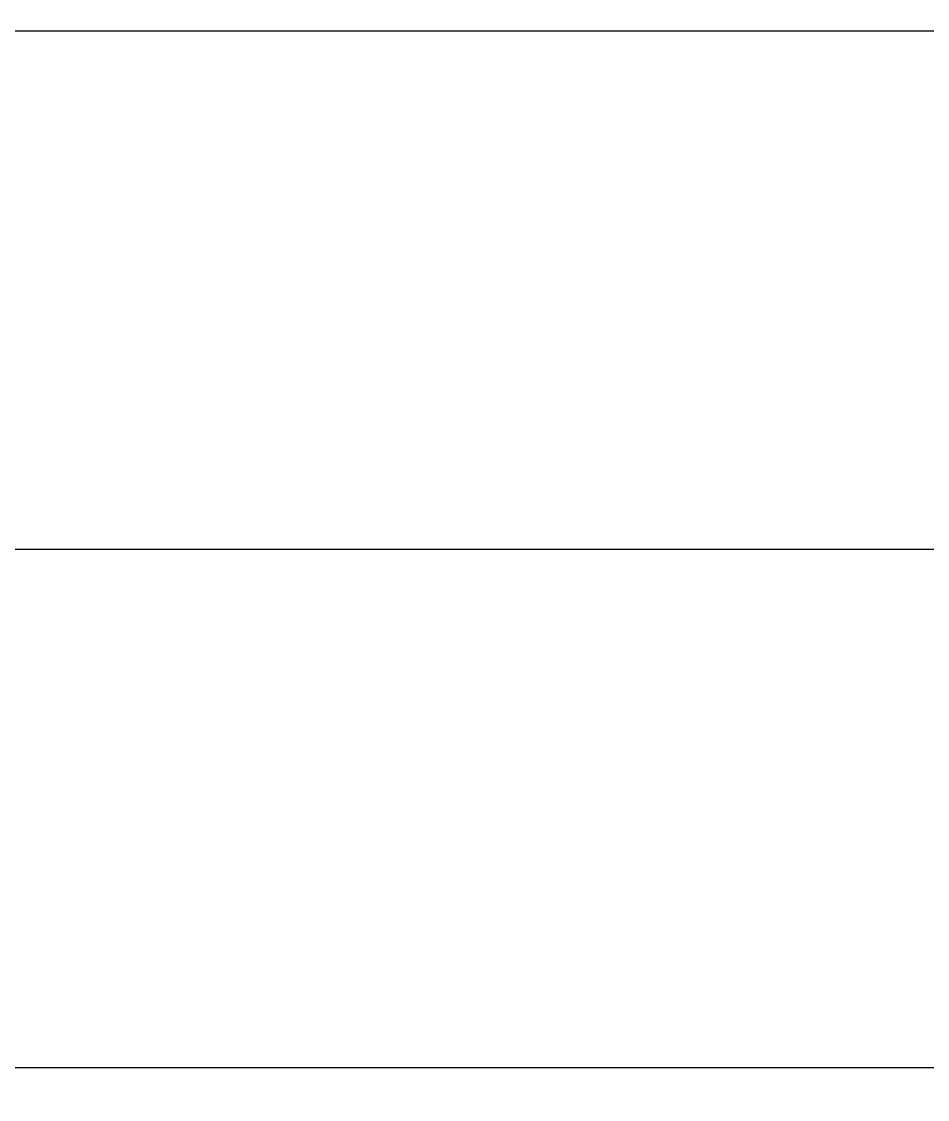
# Model space of a CAD drawing. Extents: x 152195838 to 160350639, y 364657247 to 370318102.
# Drawn here: x 157552073 to 157571305, y 365004350 to 365027232 of the extents above; entities that cross this region are included whole.
import ezdxf
from ezdxf.xclip import XClip

# ---------------------------------------------------------------- set-up
doc = ezdxf.new("R2010")
doc.units = 0
doc.header["$MEASUREMENT"] = 0
doc.layers.get('0').update_dxf_attribs({"linetype": 'CONTINUOUS'})
doc.layers.add('DEFPOINT', color=135, linetype='CONTINUOUS', plot=False)

# ---------------------------------------------------------------- blocks, each defined once
blk = doc.blocks.new('dwg1F34')
h = blk.add_hatch()
h.set_pattern_fill('ANSI37', color=253, scale=4000, angle=45, style=0)
h.set_pattern_definition([(90, (143763.5, -224403.43), (-500, 3e-14), []), (180, (143763.5, -224403.43), (-6e-14, -500), [])])
edge = h.paths.add_edge_path()
edge.add_line((171909, 107362), (162625, 112664))
edge.add_arc((167436, 121087), 9700, -158.3429, -119.7338, ccw=False)
edge.add_line((158420, 117508), (144572, 152384))
edge.add_line((144572, 152384), (141674, 159680))
edge.add_line((141674, 159680), (141674, 178662))
edge.add_arc((156027, 165167), 19700, 129.5807, 136.7638, ccw=False)
edge.add_line((143474, 180350), (143474, 160024))
edge.add_line((143474, 160024), (146103, 153405))
edge.add_line((146103, 153405), (160093, 118172))
edge.add_arc((167436, 121087), 7900, 201.6571, 211.7406)
edge.add_line((160717, 116931), (160887, 117037))
edge.add_arc((167436, 121087), 7700, 211.7406, 240.2662)
edge.add_line((163617, 114401), (168277, 111740))
edge.add_line((168277, 111740), (172852, 109126))
edge.add_line((172852, 109126), (171909, 107362))
blk = doc.blocks.new('A$C111325cc')
at = {"layer": 'DEFPOINT'}
for p, q in [((0, 130063), (324969, 130063)), ((0, 119063), (324969, 119063)), ((0, 108063), (324969, 108063))]:
    blk.add_line(p, q, dxfattribs=at)

msp = doc.modelspace()

# ---------------------------------------------------------------- block references
ref = msp.add_blockref('dwg1F34', (157386294.1963, 364870692.3902))
XClip(ref).set_block_clipping_path([(73539.6965270936, 26276.3403887749), (382345.1829269826, 254113.1821119785)])
at = {"layer": 'DEFPOINT'}
msp.add_blockref('A$C111325cc', (157443670.7413, 364896968.7328), dxfattribs=at)

doc.saveas('drawing.dxf')
